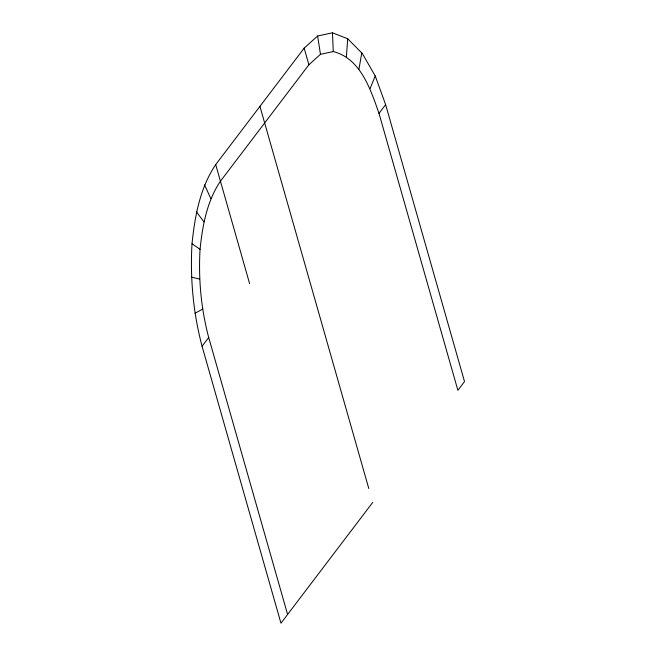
<?xml version="1.0" encoding="UTF-8"?>
<svg xmlns="http://www.w3.org/2000/svg" width="656" height="656" viewBox="0 0 656 656"><rect width="100%" height="100%" fill="white"/><g stroke="black" fill="none" stroke-linecap="round" stroke-linejoin="round"><path stroke-width="0.98" d="M287.599 614.467L208.706 337.528C201.089 308.779 198.342 278.98 200.055 249.305C202.507 225.598 206.894 201.343 220.432 181.204L308.894 64.755L320.481 54.309L333.256 51.553C360.775 58.573 370.591 89.61 378.996 113.365L457.88 390.304L464.514 381.571L385.63 104.632L375.232 75.948L362.301 53.48L347.713 38.761L332.477 32.8L317.619 35.998L304.163 48.142L215.701 164.59C199.965 187.993 194.873 216.177 192.011 243.729C190.019 278.218 193.217 312.846 202.073 346.261L280.965 623.2L372.739 502.381M346.376 56.687L347.713 38.761M358.922 69.347L361.784 52.964M370.05 88.683L375.232 75.948M202.073 346.261L208.706 337.528M378.996 113.365L385.63 104.632M194.914 313.314L202.548 309.173M191.503 277.127L199.596 279.079M192.011 243.729L200.055 249.305M196.472 211.839L203.885 221.859M204.549 184.844L210.838 198.637M304.163 48.142L308.894 64.755M259.932 106.362L368.795 488.54M215.701 164.59L249.624 283.671M317.619 35.998L320.481 54.309M332.477 32.8L333.256 51.553"/></g></svg>
